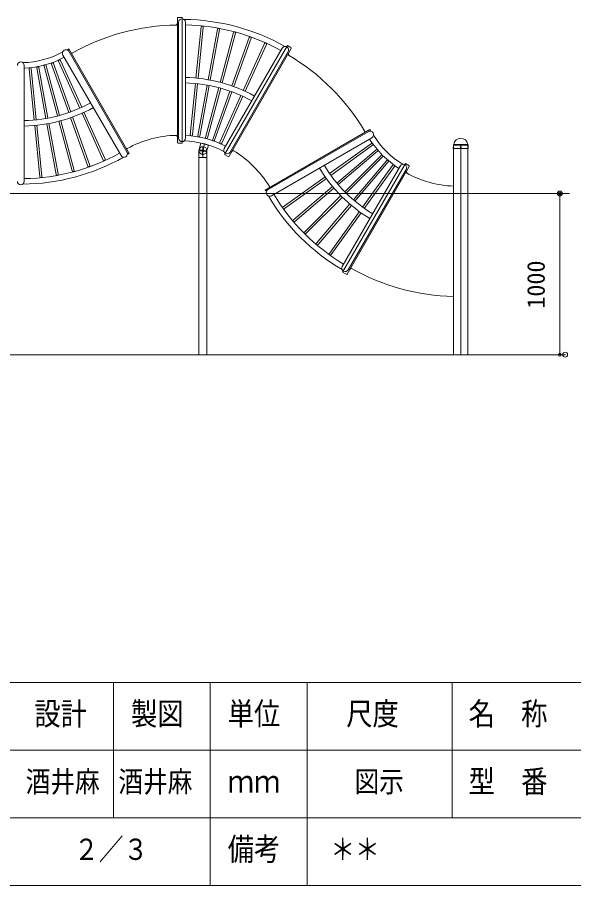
# Model space of a CAD drawing. Units: millimetres on the paper, scale 1:60. Extents: x -18 to 420, y -297 to 594.
# Drawn here: x 170 to 227.6, y 15 to 104.8 of the extents above; entities that cross this region are included whole.
import ezdxf
from ezdxf.enums import TextEntityAlignment as Align

# ---------------------------------------------------------------- set-up
doc = ezdxf.new("R2010")
doc.units = ezdxf.units.MM
doc.header["$PDMODE"] = 32
doc.header["$PDSIZE"] = 0.5
doc.linetypes.add('USER1', pattern=[50.8, 31.75, -6.35, 6.35, -6.35])
doc.layers.add('LY_1', color=7, linetype='Continuous', lineweight=9)
doc.styles.add('ＭＳ ゴシック', font='')
doc.styles.get('ＭＳ ゴシック').set_extended_font_data('MS Gothic')

# ---------------------------------------------------------------- blocks, each defined once
blk = doc.blocks.new('-000-_DOTSMALL')
at = {"color": 7, "linetype": 'Continuous', "lineweight": 9}
blk.add_circle((0, 0), 0.0625, dxfattribs=at)
blk.add_circle((0, 0), 0.0625, dxfattribs=at)

msp = doc.modelspace()

# ---------------------------------------------------------------- linework, layer by layer
at = {"layer": 'LY_1'}
for p, q in [((186.597, 91.879), (186.597, 104.712)), ((186.68, 104.795), (187.097, 104.795)), ((186.717, 104.297), (186.717, 92.297)), ((187.097, 104.795), (187.097, 91.795)), ((187.429, 104.297), (187.429, 92.297)), ((189.046, 103.813), (188.517, 98.514)), ((189.261, 103.791), (188.732, 98.492)), ((190.73, 103.584), (189.773, 98.346)), ((190.943, 103.546), (189.986, 98.307)), ((192.39, 103.22), (191.012, 98.076)), ((192.599, 103.164), (191.221, 98.02)), ((194.015, 102.722), (192.224, 97.707)), ((194.219, 102.65), (192.428, 97.634)), ((175.356, 101.533), (175.255, 101.475)), ((175.255, 101.475), (181.505, 90.65)), ((181.606, 90.708), (175.356, 101.533)), ((191.434, 91.224), (197.434, 101.617)), ((197.969, 101.885), (191.469, 90.627)), ((191.943, 90.449), (198.36, 101.563)), ((195.594, 102.095), (193.403, 97.241)), ((195.792, 102.005), (193.6, 97.152)), ((198.329, 101.677), (197.969, 101.885)), ((180.764, 90.51), (174.764, 100.903)), ((192.051, 90.868), (198.051, 101.261)), ((170.759, 99.829), (170.759, 87.829)), ((174.195, 94.598), (172.816, 99.741)), ((174.404, 94.654), (173.026, 99.797)), ((175.363, 94.953), (173.573, 99.968)), ((175.567, 95.026), (173.777, 100.041)), ((176.499, 95.402), (174.308, 100.255)), ((176.697, 95.492), (174.506, 100.344)), ((171.79, 94.177), (171.261, 99.475)), ((172.006, 94.198), (171.477, 99.497)), ((173.001, 94.339), (172.044, 99.577)), ((173.214, 94.378), (172.257, 99.616)), ((188.461, 97.95), (187.932, 92.652)), ((188.676, 97.929), (188.147, 92.63)), ((189.671, 97.788), (188.715, 92.55)), ((189.884, 97.749), (188.928, 92.511)), ((190.865, 97.529), (189.487, 92.386)), ((191.074, 97.473), (189.696, 92.33)), ((192.034, 97.173), (190.243, 92.159)), ((192.238, 97.101), (190.447, 92.086)), ((193.17, 96.725), (190.979, 91.872)), ((193.367, 96.635), (191.176, 91.782)), ((177.345, 89.405), (175.554, 94.42)), ((177.549, 89.477), (175.758, 94.493)), ((178.924, 90.032), (176.732, 94.886)), ((179.121, 90.122), (176.93, 94.975)), ((172.375, 88.314), (171.846, 93.613)), ((172.591, 88.335), (172.062, 93.635)), ((174.059, 88.543), (173.103, 93.781)), ((174.273, 88.581), (173.316, 93.82)), ((175.72, 88.907), (174.341, 94.051)), ((175.929, 88.963), (174.55, 94.107)), ((195.68, 86.94), (206.505, 93.19)), ((206.564, 93.089), (195.738, 86.839)), ((206.505, 93.19), (206.564, 93.089)), ((186.68, 91.795), (187.097, 91.795)), ((189.023, 91.802), (188.839, 91.114)), ((189.023, 91.802), (189.806, 91.592)), ((189.806, 91.592), (189.621, 90.904)), ((196.318, 86.352), (206.711, 92.352)), ((202.331, 88.632), (206.655, 91.74)), ((215.15, 91.612), (215.168, 91.631)), ((216.644, 91.612), (216.625, 91.631)), ((181.606, 90.708), (181.505, 90.65)), ((188.825, 90.297), (188.825, 91.009)), ((189.635, 90.297), (189.635, 91.009)), ((202.458, 88.457), (206.782, 91.564)), ((203.077, 87.665), (207.135, 91.112)), ((203.217, 87.5), (207.275, 90.947)), ((215.123, 91.234), (215.129, 91.564)), ((215.123, 91.234), (215.131, 91.225)), ((216.663, 91.225), (215.131, 91.225)), ((215.154, 69.908), (215.154, 91.575)), ((216.639, 69.908), (216.639, 91.575)), ((216.663, 91.225), (216.671, 91.233)), ((216.671, 91.233), (216.664, 91.564)), ((189.635, 90.297), (188.825, 90.297)), ((188.825, 69.908), (188.825, 90.297)), ((189.635, 69.908), (189.635, 90.297)), ((191.829, 90.419), (191.469, 90.627)), ((203.898, 86.761), (207.663, 90.526)), ((204.051, 86.608), (207.816, 90.373)), ((204.79, 85.926), (208.238, 89.984)), ((204.955, 85.786), (208.403, 89.844)), ((209.643, 89.42), (203.643, 79.028)), ((203.677, 78.431), (210.177, 89.689)), ((210.568, 89.367), (204.152, 78.253)), ((210.259, 89.064), (204.259, 78.672)), ((205.747, 85.167), (208.854, 89.491)), ((205.923, 85.041), (209.03, 89.365)), ((210.538, 89.481), (210.177, 89.689)), ((197.546, 85.194), (201.871, 88.302)), ((197.673, 85.018), (201.997, 88.126)), ((198.586, 83.85), (202.645, 87.298)), ((198.727, 83.685), (202.785, 87.133)), ((195.68, 86.94), (195.738, 86.839)), ((199.732, 82.595), (203.497, 86.36)), ((199.885, 82.441), (203.651, 86.207)), ((200.975, 81.436), (204.423, 85.495)), ((201.141, 81.296), (204.588, 85.354)), ((202.309, 80.382), (205.416, 84.707)), ((202.485, 80.256), (205.592, 84.58)), ((204.038, 78.222), (203.677, 78.431)), ((226.691, 69.908), (52.17, 69.908)), ((17.5, 36), (402.5, 36)), ((180, 36), (180, 22)), ((190, 36), (190, 15)), ((200, 36), (200, 22)), ((215, 36), (215, 22)), ((215, 29), (332.5, 29)), ((160, 22), (402.5, 22)), ((200, 22), (200, 15)), ((17.5, 15), (402.5, 15))]:
    msp.add_line(p, q, dxfattribs=at)
at = {"layer": 'LY_1', "linetype": 'USER1', "lineweight": 18}
for p, q in [((189.122, 90.607), (189.414, 91.697)), ((188.825, 91.009), (189.635, 91.009)), ((189.621, 90.904), (188.839, 91.114)), ((189.23, 91.426), (189.23, 90.297)), ((215.897, 69.908), (215.897, 91.575))]:
    msp.add_line(p, q, dxfattribs=at)
at = {"layer": 'LY_1', "lineweight": 18}
for p, q in [((216.611, 91.642), (215.185, 91.642)), ((216.641, 91.584), (215.152, 91.584)), ((168.564, 86.575), (227.134, 86.575)), ((226.134, 69.908), (226.134, 86.575)), ((160, 29), (215, 29))]:
    msp.add_line(p, q, dxfattribs=at)
at = {"layer": 'LY_1'}
for centre, radius in [((189.23, 91.009), 0.125), ((215.897, 91.359), 0.05)]:
    msp.add_circle(centre, radius, dxfattribs=at)
for centre, radius, start, end in [((186.68, 104.712), 0.0833, 90, 180), ((187.073, 104.297), 0.356, 0, 180), ((187.073, 82.959), 21.622, 60.57421, 89.42579), ((186.714, 81.629), 22.367, 90.51044, 119.48956), ((186.43, 104.16), 0.167, 270.72045, 0), ((186.514, 104.078), 0.0833, 270.51044, 0), ((187.073, 82.959), 21.055, 60.96834, 89.03166), ((189.154, 103.802), 0.108, 354.3, 174.3), ((190.836, 103.565), 0.108, 349.65, 169.65), ((192.495, 103.192), 0.108, 345, 165), ((194.117, 102.686), 0.108, 340.35, 160.35), ((195.693, 102.05), 0.108, 335.7, 155.7), ((197.742, 101.439), 0.356, 330, 150), ((198.288, 101.605), 0.0833, 330, 60), ((170.403, 109.168), 9.055, 271.34126, 298.65874), ((170.403, 109.168), 9.622, 272.11935, 297.88065), ((175.072, 101.081), 0.356, 30, 210), ((175.662, 101.17), 0.0833, 210, 299.48956), ((198.115, 100.972), 0.0833, 150, 239.48956), ((198.228, 101.002), 0.167, 150, 239.27955), ((186.717, 81.631), 22.367, 30.51044, 59.48956), ((170.403, 99.829), 0.356, 0, 180), ((172.151, 99.596), 0.108, 10.35, 190.35), ((172.921, 99.769), 0.108, 15, 195), ((173.675, 100.004), 0.108, 19.65, 199.65), ((174.407, 100.3), 0.108, 24.3, 204.3), ((171.369, 99.486), 0.108, 5.7, 185.7), ((187.073, 82.959), 15.622, 61.30518, 88.69482), ((187.073, 82.959), 15.055, 61.35431, 88.64569), ((170.403, 109.168), 15.055, 271.35431, 298.64569), ((170.403, 109.168), 15.622, 271.30518, 298.69482), ((186.714, 81.629), 10.967, 91.05297, 118.94703), ((186.43, 92.425), 0.167, 0, 91.5033), ((186.514, 92.51), 0.0833, 0, 91.05297), ((187.073, 82.959), 9.622, 62.11935, 87.88065), ((188.04, 92.641), 0.108, 174.3, 354.3), ((188.821, 92.531), 0.108, 169.65, 349.65), ((206.059, 93.029), 0.0833, 210.51044, 300), ((206.533, 92.66), 0.356, 300, 120), ((214.62, 97.33), 9.055, 211.34126, 238.65874), ((186.68, 91.879), 0.0833, 180, 270), ((187.073, 92.297), 0.356, 180, 0), ((187.073, 82.959), 9.055, 61.34126, 88.65874), ((189.592, 92.358), 0.108, 165, 345), ((190.345, 92.122), 0.108, 160.35, 340.35), ((191.077, 91.827), 0.108, 155.7, 335.7), ((214.62, 97.33), 9.622, 212.11935, 237.88065), ((206.718, 91.652), 0.108, 305.7, 125.7), ((215.199, 91.563), 0.07, 135, 178.99605), ((215.135, 91.664), 0.0467, 315, 353.3676), ((215.897, 91.575), 0.72, 90, 173.3676), ((215.897, 91.575), 0.72, 6.6324, 90), ((216.658, 91.664), 0.0467, 186.6324, 225), ((216.594, 91.563), 0.07, 1.00395, 45), ((170.403, 109.168), 21.055, 270.96834, 299.03166), ((181.072, 90.688), 0.356, 210, 30), ((181.446, 91.152), 0.0833, 118.94703, 210), ((189.23, 91.009), 0.405, 0, 345), ((191.742, 91.046), 0.356, 150, 330), ((192.361, 90.839), 0.167, 58.4967, 150), ((192.331, 90.954), 0.0833, 58.94703, 150), ((186.717, 81.631), 10.967, 31.05297, 58.94703), ((207.205, 91.03), 0.108, 310.35, 130.35), ((170.403, 109.168), 21.622, 270.57421, 299.42579), ((179.023, 90.077), 0.108, 204.3, 24.3), ((191.871, 90.491), 0.0833, 240, 330), ((207.74, 90.449), 0.108, 315, 135), ((208.32, 89.914), 0.108, 319.65, 139.65), ((175.824, 88.935), 0.108, 195, 15), ((177.447, 89.441), 0.108, 199.65, 19.65), ((214.62, 97.33), 15.622, 211.30518, 238.69482), ((214.62, 97.33), 15.055, 211.35431, 238.64569), ((208.942, 89.428), 0.108, 324.3, 144.3), ((209.951, 89.242), 0.356, 330, 150), ((210.496, 89.408), 0.0833, 330, 60), ((172.483, 88.325), 0.108, 185.7, 5.7), ((174.166, 88.562), 0.108, 190.35, 10.35), ((210.325, 88.778), 0.0833, 150, 241.05297), ((210.44, 88.81), 0.167, 150, 241.5033), ((215.592, 98.302), 10.967, 241.05297, 267.71096), ((170.403, 87.829), 0.356, 180, 0), ((196.041, 87.245), 0.0833, 300, 31.05297), ((196.14, 86.66), 0.356, 120, 300), ((214.62, 97.33), 21.622, 210.57421, 239.42579), ((214.62, 97.33), 21.055, 210.96834, 239.03166), ((197.609, 85.106), 0.108, 125.7, 305.7), ((198.656, 83.767), 0.108, 130.35, 310.35), ((199.808, 82.518), 0.108, 135, 315), ((201.058, 81.366), 0.108, 139.65, 319.65), ((202.397, 80.319), 0.108, 144.3, 324.3), ((203.951, 78.85), 0.356, 150, 330), ((204.08, 78.294), 0.0833, 240, 330), ((204.572, 78.647), 0.167, 60.72045, 150), ((204.541, 78.76), 0.0833, 60.51044, 150), ((215.592, 98.302), 22.367, 240.51044, 268.87788)]:
    msp.add_arc(centre, radius, start, end, dxfattribs=at)
for p in [(226.134, 86.575), (226.691, 69.908)]:
    msp.add_point(p, dxfattribs=at)

# ---------------------------------------------------------------- block references
at = {"layer": 'LY_1', "xscale": 2.32, "yscale": 2.32}
for p, rotation in [((226.134, 86.575), 90), ((226.134, 69.908), 270)]:
    msp.add_blockref('-000-_DOTSMALL', p, dxfattribs=dict(at, rotation=rotation))

# ---------------------------------------------------------------- texts
at = {"layer": 'LY_1', "style": 'ＭＳ ゴシック'}
msp.add_text('1000', height=1.833, rotation=90, dxfattribs=at).set_placement((225.134, 74.663), align=Align.BOTTOM_LEFT)
at = {"layer": 'LY_1', "style": 'ＭＳ ゴシック', "width": 0.85}
for s, height, p in [('設計', 2.346, (171.8, 30.9)), ('製図', 2.346, (181.8, 30.9)), ('単位', 2.346, (191.8, 30.9)), ('尺度', 2.346, (204.05, 30.9)), ('名\u3000称', 2.346, (216.7, 30.9)), ('酒井麻', 2.199, (170.917, 24)), ('酒井麻', 2.199, (180.5, 24)), ('図示', 2.199, (204.917, 24)), ('型\u3000番', 2.346, (216.7, 23.9)), ('ｍｍ', 2.346, (191.8, 23.9)), ('２／３', 2.199, (175.917, 17)), ('備考', 2.346, (191.8, 16.9)), ('＊＊', 2.199, (202.417, 17))]:
    msp.add_text(s, height=height, dxfattribs=at).set_placement(p, align=Align.BOTTOM_LEFT)

doc.saveas('drawing.dxf')
